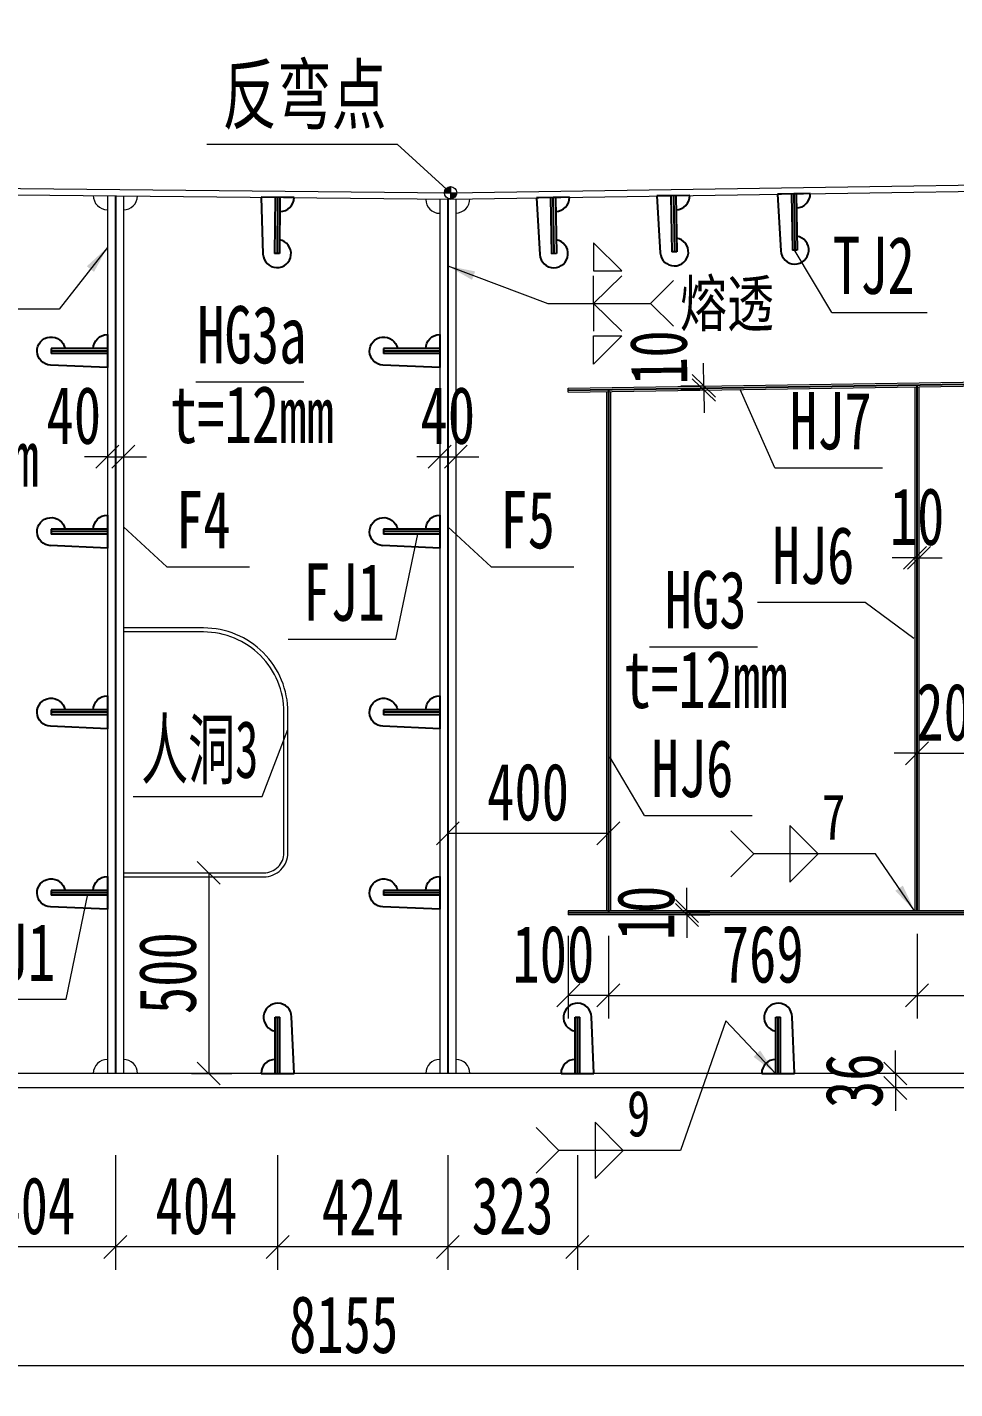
# Model space of a CAD drawing. Header units: millimetres. Extents: x -89049 to 410567, y -307459 to -100425.
# Drawn here: x 158782 to 161093, y -119235 to -115842 of the extents above; entities that cross this region are included whole.
import ezdxf
from ezdxf.enums import TextEntityAlignment as Align

# ---------------------------------------------------------------- set-up
doc = ezdxf.new("R2010")
doc.units = ezdxf.units.MM
doc.layers.get('Defpoints').update_dxf_attribs({"color": 8})
for name, color, linetype, lineweight in [('Dim', 4, 'Continuous', 15), ('文字', 7, 'Continuous', 15), ('细实线', 4, 'Continuous', 15), ('钢板粗线', 1, 'Continuous', 25), ('钢板细线', 6, 'Continuous', 15)]:
    doc.layers.add(name, color=color, linetype=linetype, lineweight=lineweight)
doc.layers.add('Text', color=4, linetype='Continuous')
doc.styles.add('111', font='', dxfattribs={"width": 0.7})
doc.styles.add('BM_Dim', font='', dxfattribs={"width": 0.85})
doc.styles.add('SMEDI', font='', dxfattribs={"width": 0.75})
doc.styles.get("Standard").update_dxf_attribs({"font": ''})
doc.styles.get('111').set_extended_font_data('仿宋_GB2312')
doc.styles.get('BM_Dim').set_extended_font_data('仿宋_GB2312')
doc.styles.get('SMEDI').set_extended_font_data('仿宋_GB2312')
doc.styles.get('Standard').set_extended_font_data('仿宋_GB2312')
doc.dimstyles.new('200', dxfattribs={"dimscale": 0, "dimtxt": 2.5, "dimasz": 1, "dimexe": 1, "dimexo": 1, "dimgap": 0.6, "dimtad": 1, "dimdec": 0, "dimdsep": 46, "dimtxsty": '111', "dimblk": 'OBLIQUE', "dimcen": 0, "dimclrd": 4, "dimclre": 4, "dimclrt": 4, "dimadec": 1, "dimazin": 2, "dimtfac": 1, "dimtdec": 0, "dimtix": 1, "dimtmove": 2, "dimatfit": 3, "dimfxl": 4, "dimfxlon": 1, "dimtolj": 1, "dimlwd": -1, "dimlwe": -1, "dimarcsym": 0})
doc.dimstyles.new('MSteel_1.0_1.0', dxfattribs={"dimtxt": 3, "dimasz": 1.2, "dimexe": 1, "dimexo": 1, "dimgap": 1, "dimtad": 3, "dimtoh": 1, "dimdec": 0, "dimzin": 0, "dimdsep": 46, "dimtxsty": 'Standard', "dimblk": 'ARCHTICK', "dimcen": 0.09, "dimclrd": 3, "dimclre": 3, "dimadec": 0, "dimazin": 0, "dimtfac": 1, "dimtdec": 4, "dimtofl": 0, "dimtmove": 0, "dimatfit": 3, "dimfxl": 1, "dimtolj": 1, "dimtzin": 0, "dimarcsym": 0})

# ---------------------------------------------------------------- blocks, each defined once
blk = doc.blocks.new('_Oblique')
at = {"color": 0, "linetype": 'ByBlock', "lineweight": -2}
blk.add_line((-0.5, -0.5), (0.5, 0.5), dxfattribs=at)
blk = doc.blocks.new('*D245')
at = {"layer": 'Defpoints', "color": 0, "transparency": 16777216}
for p in [(164036.3, -115190.8), (153462.6, -116190.7), (164036.3, -116191.6)]:
    blk.add_point(p, dxfattribs=at)
at = {"layer": '细实线', "color": 4, "transparency": 16777216}
for p, q in [((153462.6, -115419.4), (153462.6, -115133.7)), ((164036.3, -115419.4), (164036.3, -115133.7)), ((153462.6, -115190.8), (164036.3, -115190.8))]:
    blk.add_line(p, q, dxfattribs=at)
at = {"layer": '细实线', "color": 4, "transparency": 16777216, "xscale": 57.14285714285715, "yscale": 57.14285714285715, "zscale": 57.14285714285715, "rotation": 180}
blk.add_blockref('_Oblique', (153462.6, -115190.8), dxfattribs=at)
at = {"layer": '细实线', "color": 4, "transparency": 16777216, "xscale": 57.14285714285715, "yscale": 57.14285714285715, "zscale": 57.14285714285715}
blk.add_blockref('_Oblique', (164036.3, -115190.8), dxfattribs=at)
at = {"layer": '细实线', "color": 4, "transparency": 16777216, "insert": (158749.5, -115088.6), "char_height": 142.86, "attachment_point": 5, "style": '111'}
blk.add_mtext('\\A1;10574', dxfattribs=at)
blk = doc.blocks.new('*D248')
at = {"layer": 'Defpoints', "color": 0, "transparency": 16777216}
for p in [(155492.9, -118444.7), (163647.5, -118485.1), (155492.9, -119177.5)]:
    blk.add_point(p, dxfattribs=at)
at = {"layer": '细实线', "color": 4, "transparency": 16777216}
for p, q in [((155492.9, -118948.9), (155492.9, -119234.7)), ((163647.5, -118948.9), (163647.5, -119234.7)), ((163647.5, -119177.5), (155492.9, -119177.5))]:
    blk.add_line(p, q, dxfattribs=at)
at = {"layer": '细实线', "color": 4, "transparency": 16777216, "xscale": 57.14285714285715, "yscale": 57.14285714285715, "zscale": 57.14285714285715, "rotation": 180}
blk.add_blockref('_Oblique', (155492.9, -119177.5), dxfattribs=at)
at = {"layer": '细实线', "color": 4, "transparency": 16777216, "xscale": 57.14285714285715, "yscale": 57.14285714285715, "zscale": 57.14285714285715}
blk.add_blockref('_Oblique', (163647.5, -119177.5), dxfattribs=at)
at = {"layer": '细实线', "color": 4, "transparency": 16777216, "insert": (159570.2, -119075.3), "char_height": 142.86, "attachment_point": 5, "style": '111'}
blk.add_mtext('\\A1;8155', dxfattribs=at)
blk = doc.blocks.new('*D262')
at = {"layer": 'Defpoints', "color": 0, "transparency": 16777216}
for p in [(164036.3, -114877.5), (151102.2, -116178.1), (164036.3, -116191.6)]:
    blk.add_point(p, dxfattribs=at)
at = {"layer": '细实线', "color": 4, "transparency": 16777216}
for p, q in [((151102.2, -115106.1), (151102.2, -114820.4)), ((164036.3, -115106.1), (164036.3, -114820.4)), ((151102.2, -114877.5), (164036.3, -114877.5))]:
    blk.add_line(p, q, dxfattribs=at)
at = {"layer": '细实线', "color": 4, "transparency": 16777216, "xscale": 57.14285714285715, "yscale": 57.14285714285715, "zscale": 57.14285714285715, "rotation": 180}
blk.add_blockref('_Oblique', (151102.2, -114877.5), dxfattribs=at)
at = {"layer": '细实线', "color": 4, "transparency": 16777216, "xscale": 57.14285714285715, "yscale": 57.14285714285715, "zscale": 57.14285714285715}
blk.add_blockref('_Oblique', (164036.3, -114877.5), dxfattribs=at)
at = {"layer": '细实线', "color": 4, "transparency": 16777216, "insert": (157569.3, -114775.3), "char_height": 142.86, "attachment_point": 5, "style": '111'}
blk.add_mtext('\\A1;12934', dxfattribs=at)
blk = doc.blocks.new('12-140加劲 有过焊孔')
at = {"layer": 'Defpoints'}
blk.add_line((0, 0), (0, 140), dxfattribs=at)
at = {"layer": '钢板粗线', "color": 7}
for p, q in [((-6, 0), (-6, 140)), ((-6, 140), (6, 140)), ((6, 0), (6, 140)), ((41, 0), (35, 141.5)), ((-41, 0), (41, 0))]:
    blk.add_line(p, q, dxfattribs=at)
for centre, start, end in [((0, 140), 2.441, 260.1291), ((-6, 0), 90, 180)]:
    blk.add_arc(centre, 35, start, end, dxfattribs=at)
blk = doc.blocks.new('*D4660')
at = {"layer": 'Defpoints', "color": 0, "transparency": 16777216}
for p in [(-3589.7, -2372.1), (-3729.8, -2408.1), (-3589.7, -2408.1)]:
    blk.add_point(p, dxfattribs=at)
at = {"layer": '细实线', "color": 4, "transparency": 16777216}
for p, q in [((-3729.8, -2372.1), (-3729.8, -2314.9)), ((-3646.9, -2372.1), (-3786.9, -2372.1)), ((-3729.8, -2372.1), (-3729.8, -2408.1)), ((-3646.9, -2408.1), (-3786.9, -2408.1)), ((-3729.8, -2408.1), (-3729.8, -2465.2))]:
    blk.add_line(p, q, dxfattribs=at)
at = {"layer": '细实线', "color": 4, "transparency": 16777216, "xscale": 57.14285714285715, "yscale": 57.14285714285715, "zscale": 57.14285714285715}
for p, rotation in [((-3729.8, -2372.1), 270), ((-3729.8, -2408.1), 90)]:
    blk.add_blockref('_Oblique', p, dxfattribs=dict(at, rotation=rotation))
at = {"layer": '细实线', "color": 4, "transparency": 16777216, "insert": (-3832, -2390.1), "char_height": 142.86, "attachment_point": 5, "rotation": 90, "style": '111'}
blk.add_mtext('\\A1;36', dxfattribs=at)
blk = doc.blocks.new('*D4661')
at = {"layer": 'Defpoints', "color": 0, "transparency": 16777216}
for p in [(-4249.6, -1967.1), (-4249.6, -1977.1), (-4249, -1977.1)]:
    blk.add_point(p, dxfattribs=at)
at = {"layer": '细实线', "color": 4, "transparency": 16777216}
for p, q in [((-4249, -1967.1), (-4249, -1909.9)), ((-4249, -1967.1), (-4191.8, -1967.1)), ((-4249, -1967.1), (-4249, -1977.1)), ((-4249, -1977.1), (-4191.8, -1977.1)), ((-4249, -1977.1), (-4249, -2034.2))]:
    blk.add_line(p, q, dxfattribs=at)
at = {"layer": '细实线', "color": 4, "transparency": 16777216, "xscale": 57.14285714285715, "yscale": 57.14285714285715, "zscale": 57.14285714285715}
for p, rotation in [((-4249, -1967.1), 270), ((-4249, -1977.1), 90)]:
    blk.add_blockref('_Oblique', p, dxfattribs=dict(at, rotation=rotation))
at = {"layer": '细实线', "color": 4, "transparency": 16777216, "insert": (-4351.2, -1972.1), "char_height": 142.86, "attachment_point": 5, "rotation": 90, "style": '111'}
blk.add_mtext('\\A1;10', dxfattribs=at)
blk = doc.blocks.new('*D4662')
at = {"layer": 'Defpoints', "color": 0, "transparency": 16777216}
for p in [(-3670.8, -1087.3), (-3680.8, -1142.1), (-3670.8, -1142.1)]:
    blk.add_point(p, dxfattribs=at)
at = {"layer": '细实线', "color": 4, "transparency": 16777216}
for p, q in [((-3680.8, -1087.3), (-3680.8, -1030.2)), ((-3670.8, -1087.3), (-3670.8, -1030.2)), ((-3680.8, -1087.3), (-3737.9, -1087.3)), ((-3680.8, -1087.3), (-3670.8, -1087.3)), ((-3670.8, -1087.3), (-3613.6, -1087.3))]:
    blk.add_line(p, q, dxfattribs=at)
at = {"layer": '细实线', "color": 4, "transparency": 16777216, "xscale": 57.14285714285715, "yscale": 57.14285714285715, "zscale": 57.14285714285715}
blk.add_blockref('_Oblique', (-3680.8, -1087.3), dxfattribs=at)
at = {"layer": '细实线', "color": 4, "transparency": 16777216, "xscale": 57.14285714285715, "yscale": 57.14285714285715, "zscale": 57.14285714285715, "rotation": 180}
blk.add_blockref('_Oblique', (-3670.8, -1087.3), dxfattribs=at)
at = {"layer": '细实线', "color": 4, "transparency": 16777216, "insert": (-3675.8, -985.1), "char_height": 142.86, "attachment_point": 5, "style": '111'}
blk.add_mtext('\\A1;10', dxfattribs=at)
blk = doc.blocks.new('*D4663')
at = {"layer": 'Defpoints', "color": 0, "transparency": 16777216}
for p in [(-3675.8, -1972.1), (-2175.8, -1969.1), (-2175.8, -2177.5)]:
    blk.add_point(p, dxfattribs=at)
at = {"layer": '细实线', "color": 4, "transparency": 16777216}
for p, q in [((-3675.8, -2029.2), (-3675.8, -2234.7)), ((-2175.8, -2026.2), (-2175.8, -2234.7)), ((-3675.8, -2177.5), (-2175.8, -2177.5))]:
    blk.add_line(p, q, dxfattribs=at)
at = {"layer": '细实线', "color": 4, "transparency": 16777216, "xscale": 57.14285714285715, "yscale": 57.14285714285715, "zscale": 57.14285714285715, "rotation": 180}
blk.add_blockref('_Oblique', (-3675.8, -2177.5), dxfattribs=at)
at = {"layer": '细实线', "color": 4, "transparency": 16777216, "xscale": 57.14285714285715, "yscale": 57.14285714285715, "zscale": 57.14285714285715}
blk.add_blockref('_Oblique', (-2175.8, -2177.5), dxfattribs=at)
at = {"layer": '细实线', "color": 4, "transparency": 16777216, "insert": (-2925.8, -2075.3), "char_height": 142.86, "attachment_point": 5, "style": '111'}
blk.add_mtext('\\A1;1500', dxfattribs=at)
blk = doc.blocks.new('*D4666')
at = {"layer": 'Defpoints', "color": 0, "transparency": 16777216}
for p in [(-3475.8, -1398.5), (-3675.8, -1456.9), (-3475.8, -1574.4)]:
    blk.add_point(p, dxfattribs=at)
at = {"layer": '细实线', "color": 4, "transparency": 16777216}
for p, q in [((-3475.8, -1455.7), (-3475.8, -1631.5)), ((-3675.8, -1514.1), (-3675.8, -1631.5)), ((-3675.8, -1574.4), (-3732.9, -1574.4)), ((-3675.8, -1574.4), (-3475.8, -1574.4)), ((-3475.8, -1574.4), (-3418.6, -1574.4))]:
    blk.add_line(p, q, dxfattribs=at)
at = {"layer": '细实线', "color": 4, "transparency": 16777216, "xscale": 57.14285714285715, "yscale": 57.14285714285715, "zscale": 57.14285714285715}
blk.add_blockref('_Oblique', (-3675.8, -1574.4), dxfattribs=at)
at = {"layer": '细实线', "color": 4, "transparency": 16777216, "xscale": 57.14285714285715, "yscale": 57.14285714285715, "zscale": 57.14285714285715, "rotation": 180}
blk.add_blockref('_Oblique', (-3475.8, -1574.4), dxfattribs=at)
at = {"layer": '细实线', "color": 4, "transparency": 16777216, "insert": (-3575.8, -1472.2), "char_height": 142.86, "attachment_point": 5, "style": '111'}
blk.add_mtext('\\A1;200', dxfattribs=at)
blk = doc.blocks.new('角焊缝1')
at = {"layer": 'Dim'}
blk.add_line((-3101.175, 370.223), (-3106.48, 370.223), dxfattribs=at)
blk.add_lwpolyline([(-3107.48, 369.223), (-3106.48, 370.223), (-3107.48, 371.223)], dxfattribs=at)
blk.add_lwpolyline([(-3104.907, 371.455), (-3104.907, 368.992), (-3103.675, 370.223)], close=True, dxfattribs=at)
blk = doc.blocks.new('_ArchTick')
at = {"color": 0, "linetype": 'ByBlock', "const_width": 0.15}
blk.add_lwpolyline([(-0.5, -0.5), (0.5, 0.5)], dxfattribs=at)
blk = doc.blocks.new('*D4673')
at = {"layer": 'Defpoints', "color": 0, "transparency": 16777216}
for p in [(-4206.9, -669.1), (-4171.7, -658.6), (-4171.6, -668.6)]:
    blk.add_point(p, dxfattribs=at)
at = {"layer": '细实线', "color": 4, "transparency": 16777216}
for p, q in [((-4207, -659.1), (-4207.9, -602)), ((-4207, -659.1), (-4264.2, -660)), ((-4206.9, -669.1), (-4264, -670)), ((-4207, -659.1), (-4206.9, -669.1)), ((-4206.9, -669.1), (-4206, -726.3))]:
    blk.add_line(p, q, dxfattribs=at)
at = {"layer": '细实线', "color": 4, "transparency": 16777216, "xscale": 57.14285714285715, "yscale": 57.14285714285715, "zscale": 57.14285714285715}
for p, rotation in [((-4207, -659.1), 270.8593722435713), ((-4206.9, -669.1), 90.85937224357133)]:
    blk.add_blockref('_Oblique', p, dxfattribs=dict(at, rotation=rotation))
at = {"layer": '细实线', "color": 4, "transparency": 16777216, "insert": (-4319.2, -588.4), "char_height": 142.86, "attachment_point": 5, "rotation": 90.8594, "style": '111'}
blk.add_mtext('\\A1;10', dxfattribs=at)
blk = doc.blocks.new('*D4678')
at = {"layer": 'Defpoints', "color": 0, "transparency": 16777216}
for p in [(-4521.9, -2372.1), (-1521.9, -2372.1), (-4521.9, -2804.4)]:
    blk.add_point(p, dxfattribs=at)
at = {"layer": '细实线', "color": 4, "transparency": 16777216}
for p, q in [((-4521.9, -2575.8), (-4521.9, -2861.5)), ((-1521.9, -2575.8), (-1521.9, -2861.5)), ((-1521.9, -2804.4), (-4521.9, -2804.4))]:
    blk.add_line(p, q, dxfattribs=at)
at = {"layer": '细实线', "color": 4, "transparency": 16777216, "xscale": 57.14285714285715, "yscale": 57.14285714285715, "zscale": 57.14285714285715, "rotation": 180}
blk.add_blockref('_Oblique', (-4521.9, -2804.4), dxfattribs=at)
at = {"layer": '细实线', "color": 4, "transparency": 16777216, "xscale": 57.14285714285715, "yscale": 57.14285714285715, "zscale": 57.14285714285715}
blk.add_blockref('_Oblique', (-1521.9, -2804.4), dxfattribs=at)
at = {"layer": '细实线', "color": 4, "transparency": 16777216, "insert": (-3021.9, -2702.2), "char_height": 142.86, "attachment_point": 5, "style": '111'}
blk.add_mtext('\\A1;6×500', dxfattribs=at)
blk = doc.blocks.new('*D4680')
at = {"layer": 'Defpoints', "color": 0, "transparency": 16777216}
for p in [(-3982.9, 542.1), (-3532.4, -166.6), (-3982.9, -180.6)]:
    blk.add_point(p, dxfattribs=at)
at = {"layer": '细实线', "color": 4, "transparency": 16777216}
for p, q in [((-3982.9, 313.5), (-3982.9, 599.3)), ((-3532.4, 313.5), (-3532.4, 599.3)), ((-3532.4, 542.1), (-3982.9, 542.1))]:
    blk.add_line(p, q, dxfattribs=at)
at = {"layer": '细实线', "color": 4, "transparency": 16777216, "xscale": 57.14285714285715, "yscale": 57.14285714285715, "zscale": 57.14285714285715, "rotation": 180}
blk.add_blockref('_Oblique', (-3982.9, 542.1), dxfattribs=at)
at = {"layer": '细实线', "color": 4, "transparency": 16777216, "xscale": 57.14285714285715, "yscale": 57.14285714285715, "zscale": 57.14285714285715}
blk.add_blockref('_Oblique', (-3532.4, 542.1), dxfattribs=at)
at = {"layer": '细实线', "color": 4, "transparency": 16777216, "insert": (-3757.7, 644.4), "char_height": 142.86, "attachment_point": 5, "style": '111'}
blk.add_mtext('\\A1;450', dxfattribs=at)
blk = doc.blocks.new('*D4681')
at = {"layer": 'Defpoints', "color": 0, "transparency": 16777216}
for p in [(-4582.9, 542.1), (-4582.9, -189.6), (-3982.9, -180.6)]:
    blk.add_point(p, dxfattribs=at)
at = {"layer": '细实线', "color": 4, "transparency": 16777216}
for p, q in [((-4582.9, 313.5), (-4582.9, 599.3)), ((-3982.9, 313.5), (-3982.9, 599.3)), ((-3982.9, 542.1), (-4582.9, 542.1))]:
    blk.add_line(p, q, dxfattribs=at)
at = {"layer": '细实线', "color": 4, "transparency": 16777216, "xscale": 57.14285714285715, "yscale": 57.14285714285715, "zscale": 57.14285714285715, "rotation": 180}
blk.add_blockref('_Oblique', (-4582.9, 542.1), dxfattribs=at)
at = {"layer": '细实线', "color": 4, "transparency": 16777216, "xscale": 57.14285714285715, "yscale": 57.14285714285715, "zscale": 57.14285714285715}
blk.add_blockref('_Oblique', (-3982.9, 542.1), dxfattribs=at)
at = {"layer": '细实线', "color": 4, "transparency": 16777216, "insert": (-4282.4, 646), "char_height": 142.86, "attachment_point": 5, "style": '111'}
blk.add_mtext('\\A1;2×300', dxfattribs=at)
blk = doc.blocks.new('...')
at = {"layer": '细实线'}
h = blk.add_hatch(color=256, dxfattribs=at)
h.dxf.hatch_style = 1
h.paths.add_polyline_path([(-15.3, 0, -0.414214), (0, 15.3), (0, 0)])
h.paths.add_polyline_path([(0, -15.3), (0, 0), (15.3, 0, -0.414214)])
for p, q in [((0, 15.3), (0, -15.3)), ((-15.3, 0), (15.3, 0))]:
    blk.add_line(p, q, dxfattribs=at)
blk.add_circle((0, 0), 15.3, dxfattribs=at)
blk = doc.blocks.new('*D4683')
at = {"layer": 'Defpoints', "color": 0, "transparency": 16777216}
for p in [(-4582.9, 542.1), (-4844.9, -197.4), (-4582.9, -189.7)]:
    blk.add_point(p, dxfattribs=at)
at = {"layer": '细实线', "color": 4, "transparency": 16777216}
for p, q in [((-4844.9, 313.5), (-4844.9, 599.3)), ((-4582.9, 313.5), (-4582.9, 599.3)), ((-4844.9, 542.1), (-4582.9, 542.1))]:
    blk.add_line(p, q, dxfattribs=at)
at = {"layer": '细实线', "color": 4, "transparency": 16777216, "xscale": 57.14285714285715, "yscale": 57.14285714285715, "zscale": 57.14285714285715, "rotation": 180}
blk.add_blockref('_Oblique', (-4844.9, 542.1), dxfattribs=at)
at = {"layer": '细实线', "color": 4, "transparency": 16777216, "xscale": 57.14285714285715, "yscale": 57.14285714285715, "zscale": 57.14285714285715}
blk.add_blockref('_Oblique', (-4582.9, 542.1), dxfattribs=at)
at = {"layer": '细实线', "color": 4, "transparency": 16777216, "insert": (-4713.9, 644.4), "char_height": 142.86, "attachment_point": 5, "style": '111'}
blk.add_mtext('\\A1;262', dxfattribs=at)
blk = doc.blocks.new('*D4684')
at = {"layer": 'Defpoints', "color": 0, "transparency": 16777216}
for p in [(-3675.8, -1967.1), (-4444.9, -1972.1), (-3675.8, -2177.5)]:
    blk.add_point(p, dxfattribs=at)
at = {"layer": '细实线', "color": 4, "transparency": 16777216}
for p, q in [((-4444.9, -2029.2), (-4444.9, -2234.7)), ((-3675.8, -2024.2), (-3675.8, -2234.7)), ((-4444.9, -2177.5), (-3675.8, -2177.5))]:
    blk.add_line(p, q, dxfattribs=at)
at = {"layer": '细实线', "color": 4, "transparency": 16777216, "xscale": 57.14285714285715, "yscale": 57.14285714285715, "zscale": 57.14285714285715, "rotation": 180}
blk.add_blockref('_Oblique', (-4444.9, -2177.5), dxfattribs=at)
at = {"layer": '细实线', "color": 4, "transparency": 16777216, "xscale": 57.14285714285715, "yscale": 57.14285714285715, "zscale": 57.14285714285715}
blk.add_blockref('_Oblique', (-3675.8, -2177.5), dxfattribs=at)
at = {"layer": '细实线', "color": 4, "transparency": 16777216, "insert": (-4060.4, -2075.3), "char_height": 142.86, "attachment_point": 5, "style": '111'}
blk.add_mtext('\\A1;769', dxfattribs=at)
blk = doc.blocks.new('*D4685')
at = {"layer": 'Defpoints', "color": 0, "transparency": 16777216}
for p in [(-4544.9, -1972.1), (-4444.9, -1972.1), (-4544.9, -2177.5)]:
    blk.add_point(p, dxfattribs=at)
at = {"layer": '细实线', "color": 4, "transparency": 16777216}
for p, q in [((-4544.9, -2029.2), (-4544.9, -2234.7)), ((-4444.9, -2029.2), (-4444.9, -2234.7)), ((-4444.9, -2177.5), (-4544.9, -2177.5))]:
    blk.add_line(p, q, dxfattribs=at)
at = {"layer": '细实线', "color": 4, "transparency": 16777216, "xscale": 57.14285714285715, "yscale": 57.14285714285715, "zscale": 57.14285714285715, "rotation": 180}
blk.add_blockref('_Oblique', (-4544.9, -2177.5), dxfattribs=at)
at = {"layer": '细实线', "color": 4, "transparency": 16777216, "xscale": 57.14285714285715, "yscale": 57.14285714285715, "zscale": 57.14285714285715}
blk.add_blockref('_Oblique', (-4444.9, -2177.5), dxfattribs=at)
at = {"layer": '细实线', "color": 4, "transparency": 16777216, "insert": (-4582, -2075.3), "char_height": 142.86, "attachment_point": 5, "style": '111'}
blk.add_mtext('\\A1;100', dxfattribs=at)
blk = doc.blocks.new('*D4686')
at = {"layer": 'Defpoints', "color": 0, "transparency": 16777216}
for p in [(-4844.9, -1534.4), (-4444.9, -1534.4), (-4444.9, -1773.6)]:
    blk.add_point(p, dxfattribs=at)
at = {"layer": '细实线', "color": 4, "transparency": 16777216}
for p, q in [((-4844.9, -1591.5), (-4844.9, -1830.7)), ((-4444.9, -1591.5), (-4444.9, -1830.7)), ((-4844.9, -1773.6), (-4444.9, -1773.6))]:
    blk.add_line(p, q, dxfattribs=at)
at = {"layer": '细实线', "color": 4, "transparency": 16777216, "xscale": 57.14285714285715, "yscale": 57.14285714285715, "zscale": 57.14285714285715, "rotation": 180}
blk.add_blockref('_Oblique', (-4844.9, -1773.6), dxfattribs=at)
at = {"layer": '细实线', "color": 4, "transparency": 16777216, "xscale": 57.14285714285715, "yscale": 57.14285714285715, "zscale": 57.14285714285715}
blk.add_blockref('_Oblique', (-4444.9, -1773.6), dxfattribs=at)
at = {"layer": '细实线', "color": 4, "transparency": 16777216, "insert": (-4644.9, -1671.3), "char_height": 142.86, "attachment_point": 5, "style": '111'}
blk.add_mtext('\\A1;400', dxfattribs=at)
blk = doc.blocks.new('*D4687')
at = {"layer": 'Defpoints', "color": 0, "transparency": 16777216}
for p in [(-4864.9, -780.9), (-4824.9, -787.8), (-4824.9, -835.4)]:
    blk.add_point(p, dxfattribs=at)
at = {"layer": '细实线', "color": 4, "transparency": 16777216}
for p, q in [((-4864.9, -835.4), (-4922.1, -835.4)), ((-4864.9, -835.4), (-4864.9, -892.5)), ((-4864.9, -835.4), (-4824.9, -835.4)), ((-4824.9, -835.4), (-4824.9, -892.5)), ((-4824.9, -835.4), (-4767.8, -835.4))]:
    blk.add_line(p, q, dxfattribs=at)
at = {"layer": '细实线', "color": 4, "transparency": 16777216, "xscale": 57.14285714285715, "yscale": 57.14285714285715, "zscale": 57.14285714285715}
blk.add_blockref('_Oblique', (-4864.9, -835.4), dxfattribs=at)
at = {"layer": '细实线', "color": 4, "transparency": 16777216, "xscale": 57.14285714285715, "yscale": 57.14285714285715, "zscale": 57.14285714285715, "rotation": 180}
blk.add_blockref('_Oblique', (-4824.9, -835.4), dxfattribs=at)
at = {"layer": '细实线', "color": 4, "transparency": 16777216, "insert": (-4844.9, -733.1), "char_height": 142.86, "attachment_point": 5, "style": '111'}
blk.add_mtext('\\A1;40', dxfattribs=at)
blk = doc.blocks.new('*D4688')
at = {"layer": 'Defpoints', "color": 0, "transparency": 16777216}
for p in [(-4844.9, -2372.1), (-4521.9, -2372.1), (-4844.9, -2804.4)]:
    blk.add_point(p, dxfattribs=at)
at = {"layer": '细实线', "color": 4, "transparency": 16777216}
for p, q in [((-4844.9, -2575.8), (-4844.9, -2861.5)), ((-4521.9, -2575.8), (-4521.9, -2861.5)), ((-4521.9, -2804.4), (-4844.9, -2804.4))]:
    blk.add_line(p, q, dxfattribs=at)
at = {"layer": '细实线', "color": 4, "transparency": 16777216, "xscale": 57.14285714285715, "yscale": 57.14285714285715, "zscale": 57.14285714285715, "rotation": 180}
blk.add_blockref('_Oblique', (-4844.9, -2804.4), dxfattribs=at)
at = {"layer": '细实线', "color": 4, "transparency": 16777216, "xscale": 57.14285714285715, "yscale": 57.14285714285715, "zscale": 57.14285714285715}
blk.add_blockref('_Oblique', (-4521.9, -2804.4), dxfattribs=at)
at = {"layer": '细实线', "color": 4, "transparency": 16777216, "insert": (-4683.4, -2702.2), "char_height": 142.86, "attachment_point": 5, "style": '111'}
blk.add_mtext('\\A1;323', dxfattribs=at)
blk = doc.blocks.new('14-160加劲 有过焊孔')
at = {"layer": 'Defpoints'}
blk.add_line((38609.4, 31489.3), (38609.4, 31629.3), dxfattribs=at)
at = {"layer": '钢板粗线', "color": 7}
for p, q in [((38603.4, 31489.3), (38603.4, 31629.3)), ((38603.4, 31629.3), (38615.4, 31629.3)), ((38615.4, 31489.3), (38615.4, 31629.3)), ((38650.4, 31489.3), (38644.3, 31630.8)), ((38568.4, 31489.3), (38650.4, 31489.3))]:
    blk.add_line(p, q, dxfattribs=at)
for centre, start, end in [((38609.4, 31629.3), 2.441, 260.1291), ((38603.4, 31489.3), 90, 180)]:
    blk.add_arc(centre, 35, start, end, dxfattribs=at)
blk = doc.blocks.new('*D4689')
at = {"layer": 'Defpoints', "color": 0, "transparency": 16777216}
for p in [(-5693.1, -780.5), (-5653.1, -787.8), (-5653.1, -835.4)]:
    blk.add_point(p, dxfattribs=at)
at = {"layer": '细实线', "color": 4, "transparency": 16777216}
for p, q in [((-5693.1, -835.4), (-5750.3, -835.4)), ((-5693.1, -835.4), (-5693.1, -892.5)), ((-5693.1, -835.4), (-5653.1, -835.4)), ((-5653.1, -835.4), (-5653.1, -892.5)), ((-5653.1, -835.4), (-5596, -835.4))]:
    blk.add_line(p, q, dxfattribs=at)
at = {"layer": '细实线', "color": 4, "transparency": 16777216, "xscale": 57.14285714285715, "yscale": 57.14285714285715, "zscale": 57.14285714285715}
blk.add_blockref('_Oblique', (-5693.1, -835.4), dxfattribs=at)
at = {"layer": '细实线', "color": 4, "transparency": 16777216, "xscale": 57.14285714285715, "yscale": 57.14285714285715, "zscale": 57.14285714285715, "rotation": 180}
blk.add_blockref('_Oblique', (-5653.1, -835.4), dxfattribs=at)
at = {"layer": '细实线', "color": 4, "transparency": 16777216, "insert": (-5776.7, -733.1), "char_height": 142.86, "attachment_point": 5, "style": '111'}
blk.add_mtext('\\A1;40', dxfattribs=at)
blk = doc.blocks.new('*D4690')
at = {"layer": 'Defpoints', "color": 0, "transparency": 16777216}
for p in [(-5269, 542.1), (-5269, -189.3), (-4844.9, -197.4)]:
    blk.add_point(p, dxfattribs=at)
at = {"layer": '细实线', "color": 4, "transparency": 16777216}
for p, q in [((-5269, 313.5), (-5269, 599.3)), ((-4844.9, 313.5), (-4844.9, 599.3)), ((-4844.9, 542.1), (-5269, 542.1))]:
    blk.add_line(p, q, dxfattribs=at)
at = {"layer": '细实线', "color": 4, "transparency": 16777216, "xscale": 57.14285714285715, "yscale": 57.14285714285715, "zscale": 57.14285714285715, "rotation": 180}
blk.add_blockref('_Oblique', (-5269, 542.1), dxfattribs=at)
at = {"layer": '细实线', "color": 4, "transparency": 16777216, "xscale": 57.14285714285715, "yscale": 57.14285714285715, "zscale": 57.14285714285715}
blk.add_blockref('_Oblique', (-4844.9, 542.1), dxfattribs=at)
at = {"layer": '细实线', "color": 4, "transparency": 16777216, "insert": (-5057, 642.8), "char_height": 142.86, "attachment_point": 5, "style": '111'}
blk.add_mtext('\\A1;424', dxfattribs=at)
blk = doc.blocks.new('*D4691')
at = {"layer": 'Defpoints', "color": 0, "transparency": 16777216}
for p in [(-5673.1, 542.1), (-5673.1, -185.2), (-5269, -189.3)]:
    blk.add_point(p, dxfattribs=at)
at = {"layer": '细实线', "color": 4, "transparency": 16777216}
for p, q in [((-5673.1, 313.5), (-5673.1, 599.3)), ((-5269, 313.5), (-5269, 599.3)), ((-5269, 542.1), (-5673.1, 542.1))]:
    blk.add_line(p, q, dxfattribs=at)
at = {"layer": '细实线', "color": 4, "transparency": 16777216, "xscale": 57.14285714285715, "yscale": 57.14285714285715, "zscale": 57.14285714285715, "rotation": 180}
blk.add_blockref('_Oblique', (-5673.1, 542.1), dxfattribs=at)
at = {"layer": '细实线', "color": 4, "transparency": 16777216, "xscale": 57.14285714285715, "yscale": 57.14285714285715, "zscale": 57.14285714285715}
blk.add_blockref('_Oblique', (-5269, 542.1), dxfattribs=at)
at = {"layer": '细实线', "color": 4, "transparency": 16777216, "insert": (-5471.1, 644.4), "char_height": 142.86, "attachment_point": 5, "style": '111'}
blk.add_mtext('\\A1;404', dxfattribs=at)
blk = doc.blocks.new('*D4692')
at = {"layer": 'Defpoints', "color": 0, "transparency": 16777216}
for p in [(-6077.2, 541.5), (-6077.2, -181.2), (-5673.1, -185.2)]:
    blk.add_point(p, dxfattribs=at)
at = {"layer": '细实线', "color": 4, "transparency": 16777216}
for p, q in [((-6077.2, 312.9), (-6077.2, 598.7)), ((-5673.1, 312.9), (-5673.1, 598.7)), ((-5673.1, 541.5), (-6077.2, 541.5))]:
    blk.add_line(p, q, dxfattribs=at)
at = {"layer": '细实线', "color": 4, "transparency": 16777216, "xscale": 57.14285714285715, "yscale": 57.14285714285715, "zscale": 57.14285714285715, "rotation": 180}
blk.add_blockref('_Oblique', (-6077.2, 541.5), dxfattribs=at)
at = {"layer": '细实线', "color": 4, "transparency": 16777216, "xscale": 57.14285714285715, "yscale": 57.14285714285715, "zscale": 57.14285714285715}
blk.add_blockref('_Oblique', (-5673.1, 541.5), dxfattribs=at)
at = {"layer": '细实线', "color": 4, "transparency": 16777216, "insert": (-5875.2, 643.7), "char_height": 142.86, "attachment_point": 5, "style": '111'}
blk.add_mtext('\\A1;404', dxfattribs=at)
blk = doc.blocks.new('*D4693')
at = {"layer": 'Defpoints', "color": 0, "transparency": 16777216}
for p in [(-5269, -2372.1), (-4844.9, -2372.1), (-5269, -2804.4)]:
    blk.add_point(p, dxfattribs=at)
at = {"layer": '细实线', "color": 4, "transparency": 16777216}
for p, q in [((-5269, -2575.8), (-5269, -2861.5)), ((-4844.9, -2575.8), (-4844.9, -2861.5)), ((-4844.9, -2804.4), (-5269, -2804.4))]:
    blk.add_line(p, q, dxfattribs=at)
at = {"layer": '细实线', "color": 4, "transparency": 16777216, "xscale": 57.14285714285715, "yscale": 57.14285714285715, "zscale": 57.14285714285715, "rotation": 180}
blk.add_blockref('_Oblique', (-5269, -2804.4), dxfattribs=at)
at = {"layer": '细实线', "color": 4, "transparency": 16777216, "xscale": 57.14285714285715, "yscale": 57.14285714285715, "zscale": 57.14285714285715}
blk.add_blockref('_Oblique', (-4844.9, -2804.4), dxfattribs=at)
at = {"layer": '细实线', "color": 4, "transparency": 16777216, "insert": (-5057, -2703.7), "char_height": 142.86, "attachment_point": 5, "style": '111'}
blk.add_mtext('\\A1;424', dxfattribs=at)
blk = doc.blocks.new('*D4694')
at = {"layer": 'Defpoints', "color": 0, "transparency": 16777216}
for p in [(-5673.1, -2372.1), (-5269, -2372.1), (-5673.1, -2804.4)]:
    blk.add_point(p, dxfattribs=at)
at = {"layer": '细实线', "color": 4, "transparency": 16777216}
for p, q in [((-5673.1, -2575.8), (-5673.1, -2861.5)), ((-5269, -2575.8), (-5269, -2861.5)), ((-5269, -2804.4), (-5673.1, -2804.4))]:
    blk.add_line(p, q, dxfattribs=at)
at = {"layer": '细实线', "color": 4, "transparency": 16777216, "xscale": 57.14285714285715, "yscale": 57.14285714285715, "zscale": 57.14285714285715, "rotation": 180}
blk.add_blockref('_Oblique', (-5673.1, -2804.4), dxfattribs=at)
at = {"layer": '细实线', "color": 4, "transparency": 16777216, "xscale": 57.14285714285715, "yscale": 57.14285714285715, "zscale": 57.14285714285715}
blk.add_blockref('_Oblique', (-5269, -2804.4), dxfattribs=at)
at = {"layer": '细实线', "color": 4, "transparency": 16777216, "insert": (-5471.1, -2702.2), "char_height": 142.86, "attachment_point": 5, "style": '111'}
blk.add_mtext('\\A1;404', dxfattribs=at)
blk = doc.blocks.new('*D4695')
at = {"layer": 'Defpoints', "color": 0, "transparency": 16777216}
for p in [(-6077.2, -2372.1), (-5673.1, -2372.1), (-6077.2, -2804.4)]:
    blk.add_point(p, dxfattribs=at)
at = {"layer": '细实线', "color": 4, "transparency": 16777216}
for p, q in [((-6077.2, -2575.8), (-6077.2, -2861.5)), ((-5673.1, -2575.8), (-5673.1, -2861.5)), ((-5673.1, -2804.4), (-6077.2, -2804.4))]:
    blk.add_line(p, q, dxfattribs=at)
at = {"layer": '细实线', "color": 4, "transparency": 16777216, "xscale": 57.14285714285715, "yscale": 57.14285714285715, "zscale": 57.14285714285715, "rotation": 180}
blk.add_blockref('_Oblique', (-6077.2, -2804.4), dxfattribs=at)
at = {"layer": '细实线', "color": 4, "transparency": 16777216, "xscale": 57.14285714285715, "yscale": 57.14285714285715, "zscale": 57.14285714285715}
blk.add_blockref('_Oblique', (-5673.1, -2804.4), dxfattribs=at)
at = {"layer": '细实线', "color": 4, "transparency": 16777216, "insert": (-5875.2, -2702.2), "char_height": 142.86, "attachment_point": 5, "style": '111'}
blk.add_mtext('\\A1;404', dxfattribs=at)
blk = doc.blocks.new('全融透1')
at = {"layer": 'Dim'}
blk.add_line((0, 0), (4.479, 0), dxfattribs=at)
for points in [[(1.995, 2.645), (1.995, 1.414), (3.227, 1.414)], [(1.995, -2.645), (1.995, -1.414), (3.227, -1.414)]]:
    blk.add_lwpolyline(points, close=True, dxfattribs=at)
for points in [[(3.227, 1.206), (1.995, 0), (1.995, 1.206)], [(5.479, 1), (4.479, 0), (5.479, -1)], [(3.227, -1.206), (1.995, 0), (1.995, -1.206)]]:
    blk.add_lwpolyline(points, dxfattribs=at)
at = {"layer": 'Text', "style": 'SMEDI', "width": 0.75}
blk.add_text('熔透', height=2, dxfattribs=at).set_placement((5.77, 0), align=Align.MIDDLE_LEFT)
blk = doc.blocks.new('全融透2')
at = {"layer": 'Dim'}
blk.add_line((0, 0), (-4.479, 0), dxfattribs=at)
for points in [[(-3.227, 2.645), (-3.227, 1.414), (-1.995, 1.414)], [(-3.227, -2.645), (-3.227, -1.414), (-1.995, -1.414)]]:
    blk.add_lwpolyline(points, close=True, dxfattribs=at)
for points in [[(-1.995, 1.206), (-3.227, 0), (-3.227, 1.206)], [(-5.479, 1), (-4.479, 0), (-5.479, -1)], [(-1.995, -1.206), (-3.227, 0), (-3.227, -1.206)]]:
    blk.add_lwpolyline(points, dxfattribs=at)
at = {"layer": 'Text', "style": 'SMEDI', "width": 0.75}
blk.add_text('熔透', height=2, dxfattribs=at).set_placement((-9.923, 0), align=Align.MIDDLE_LEFT)
blk = doc.blocks.new('*D547')
at = {"layer": 'Defpoints', "color": 0, "transparency": 16777216}
for p in [(159133.5, -117949.1), (159133.5, -118449.1), (159233.8, -118449.1)]:
    blk.add_point(p, dxfattribs=at)
at = {"layer": '细实线', "color": 4, "transparency": 16777216}
for p, q in [((159190.7, -117949.1), (159291, -117949.1)), ((159233.8, -117949.1), (159233.8, -118449.1)), ((159190.7, -118449.1), (159291, -118449.1))]:
    blk.add_line(p, q, dxfattribs=at)
at = {"layer": '细实线', "color": 4, "transparency": 16777216, "xscale": 57.14285714285715, "yscale": 57.14285714285715, "zscale": 57.14285714285715}
for p, rotation in [((159233.8, -117949.1), 90), ((159233.8, -118449.1), 270)]:
    blk.add_blockref('_Oblique', p, dxfattribs=dict(at, rotation=rotation))
at = {"layer": '细实线', "color": 4, "transparency": 16777216, "insert": (159131.6, -118199.1), "char_height": 142.86, "attachment_point": 5, "rotation": 90, "style": '111'}
blk.add_mtext('\\A1;500', dxfattribs=at)
blk = doc.blocks.new('*D561')
at = {"layer": 'Defpoints', "color": 0, "transparency": 16777216}
for p in [(153477.7, -116217.3), (155374.6, -118421.2), (155492.9, -118449.1), (155533.4, -118449.1), (162606.3, -118449.1)]:
    blk.add_point(p, dxfattribs=at)
at = {"layer": '细实线', "color": 4, "transparency": 16777216}
blk.add_line((155435.8, -118449.1), (155315.1, -118449.1), dxfattribs=at)
blk.add_arc((155533.4, -118449.1), 161.2, 132.6489, 180, dxfattribs=at)
at = {"layer": '细实线', "color": 4, "transparency": 16777216, "xscale": 57.14285714285715, "yscale": 57.14285714285715, "zscale": 57.14285714285715}
for p, rotation in [((155424.2, -118330.5), 42.64891912976118), ((155372.2, -118449.1), 270)]:
    blk.add_blockref('_Oblique', p, dxfattribs=dict(at, rotation=rotation))
at = {"layer": '细实线', "color": 4, "transparency": 16777216, "insert": (155234.7, -118351.2), "char_height": 142.857, "attachment_point": 5, "rotation": 71.8543, "style": '111'}
blk.add_mtext('\\A1;47.4%%d', dxfattribs=at)
blk = doc.blocks.new('fff')
at = {"layer": 'Defpoints', "color": 8}
for p, q in [((-5673.1, -185.2), (-5673.1, -2372.1)), ((-4844.9, -193.6), (-4844.9, -2372.1)), ((-4544.9, -669.2), (-1043.2, -616.7)), ((-4444.9, -667.7), (-4444.9, -1972.1)), ((-3675.8, -1967.1), (-3675.8, -656.2)), ((-1306.6, -1972.1), (-4544.9, -1972.1))]:
    blk.add_line(p, q, dxfattribs=at)
at = {"layer": '细实线'}
for p, q in [((-5445.4, -56.3), (-4970.7, -56.3)), ((-4970.7, -56.3), (-4838.1, -177.6)), ((-4030.3, -862.8), (-4116.3, -667.8)), ((-4030.3, -862.8), (-3761.6, -862.8)), ((-5544.8, -1109.6), (-5653.1, -1009.9)), ((-4736.6, -1109.6), (-4844.9, -1009.9)), ((-4974.2, -1289.9), (-4919.9, -1028.1)), ((-5544.8, -1109.6), (-5338.7, -1109.6)), ((-4736.6, -1109.6), (-4530.6, -1109.6)), ((-4073.5, -1198.2), (-3804.8, -1198.2)), ((-3804.8, -1198.2), (-3683.6, -1287.6)), ((-5242.9, -1289.9), (-4974.2, -1289.9)), ((-4355, -1729.2), (-4441, -1582.8)), ((-4355, -1729.2), (-4086.3, -1729.2)), ((-5796, -2187.3), (-5741.7, -1925.4)), ((-6064.8, -2187.3), (-5796, -2187.3))]:
    blk.add_line(p, q, dxfattribs=at)
at = {"layer": '细实线', "color": 8}
blk.add_line((-4152.5, -2240.9), (-4264.9, -2563.6), dxfattribs=at)
at = {"layer": '钢板细线', "color": 3}
for p, q in [((-5693.1, -185), (-5693.1, -2372.1)), ((-5653.1, -185.4), (-5653.1, -2372.1)), ((-4864.9, -193.9), (-4864.9, -2372.1)), ((-4824.9, -193.3), (-4824.9, -2372.1))]:
    blk.add_line(p, q, dxfattribs=at)
at = {"layer": '钢板细线'}
for p, q in [((-4545, -664.2), (-1043.2, -611.7)), ((-4544.9, -674.2), (-1043.1, -621.7)), ((-4544.9, -674.2), (-4545, -664.2)), ((-4449.9, -672.8), (-4449.9, -1967.1)), ((-4439.9, -672.6), (-4439.9, -1967.1)), ((-3680.8, -1967.1), (-3680.8, -661.3)), ((-3670.8, -1967.1), (-3670.8, -661.1)), ((-1306.6, -1967.1), (-4544.9, -1967.1)), ((-4544.9, -1967.1), (-4544.9, -1977.1)), ((-1306.6, -1977.1), (-4544.9, -1977.1))]:
    blk.add_line(p, q, dxfattribs=at)
for centre, start, end in [((-5693.1, -185), 179.422, 270), ((-5653.1, -185.4), 270, 359.5082), ((-4864.9, -193.9), 180.8594, 270), ((-4824.9, -193.3), 270, 0.8594), ((-5693.1, -2372.1), 90, 180), ((-5653.1, -2372.1), 0, 90), ((-4864.9, -2372.1), 90, 180), ((-4824.9, -2372.1), 0, 90)]:
    blk.add_arc(centre, 35, start, end, dxfattribs=at)
at = {"layer": '细实线'}
blk.add_blockref('...', (-4838.1, -177.6), dxfattribs=at)
for p, rotation in [((-5269, -189.3), 179.4262908401), ((-4582.9, -189.6), 180.9806856942544), ((-4282.9, -185.1), 180.9806856942544), ((-3982.9, -180.6), 180.9806856942544)]:
    blk.add_blockref('12-140加劲 有过焊孔', p, dxfattribs=dict(at, rotation=rotation))
at = {"layer": '细实线', "color": 8, "xscale": 57.1428571428572, "yscale": 57.1428571428572, "zscale": 57.1428571428572}
for name, p in [('全融透1', (-4596.1, -453.4)), ('全融透2', (-5813.1, -467.4)), ('角焊缝1', (173430.7, -22980.4)), ('角焊缝1', (172945.1, -23719.3))]:
    blk.add_blockref(name, p, dxfattribs=at)
at = {"layer": '钢板细线', "xscale": -1, "rotation": 90.00000000000416}
for p in [(25796.2, 38037.3), (26624.4, 38037.3), (25796.2, 37587.3), (26624.4, 37587.3), (25796.2, 37137.3), (26624.4, 37137.3), (25796.2, 36687.3), (26624.4, 36687.3)]:
    blk.add_blockref('14-160加劲 有过焊孔', p, dxfattribs=at)
at = {"layer": '钢板细线', "rotation": 359.9999999999936}
for p in [(-5269, -2372.1), (-4521.9, -2372.1), (-4021.9, -2372.1)]:
    blk.add_blockref('12-140加劲 有过焊孔', p, dxfattribs=at)
at = {"layer": 'Text', "color": 8, "style": 'SMEDI', "width": 0.75}
for s, p in [('7', (-3912.9, -1732.8)), ('9', (-4398.5, -2471.7))]:
    blk.add_text(s, height=114.3, dxfattribs=at).set_placement(p, align=Align.MIDDLE_LEFT)
at = {"layer": '文字', "style": 'BM_Dim', "width": 0.7}
for s, p in [('反弯点', (-5202.1, -47.3)), ('HJ7', (-3890.8, -859.8)), ('F4', (-5454.3, -1106.5)), ('F5', (-4646.1, -1106.5)), ('HJ6', (-3934, -1195.1)), ('FJ1', (-5103.4, -1286.9)), ('HJ6', (-4235.5, -1726.2)), ('FJ1', (-5925.3, -2184.2))]:
    blk.add_text(s, height=142.86, dxfattribs=at).set_placement(p, align=Align.BOTTOM_CENTER)
at = {"layer": '细实线'}
for base, p1, p2, override, picture, middle in [((-6077.2, 541.5), (-5673.1, -185.2), (-6077.2, -181.2), {"dimscale": 57.142857, "dimblk": 'Oblique'}, '*D4692', (-5875.2, 643.7)), ((-5673.1, 542.1), (-5269, -189.3), (-5673.1, -185.2), {"dimscale": 57.142857, "dimblk": 'Oblique'}, '*D4691', (-5471.1, 644.4)), ((-5269, 542.1), (-4844.9, -197.4), (-5269, -189.3), {"dimscale": 57.142857, "dimblk": 'Oblique'}, '*D4690', (-5057, 642.8)), ((-4582.9, 542.1), (-4844.9, -197.4), (-4582.9, -189.7), {"dimscale": 57.142857, "dimtxsty": '111', "dimblk": 'Oblique'}, '*D4683', (-4713.9, 644.4)), ((-3982.9016, 542.1124), (-3532.4454, -166.5567), (-3982.9016, -180.6487), {"dimscale": 57.142857, "dimtxsty": '111', "dimblk": 'Oblique'}, '*D4680', (-3757.6735, 644.3518)), ((-4824.9, -835.4), (-4864.9, -780.9), (-4824.9, -787.8), {"dimscale": 57.142857, "dimblk": 'Oblique'}, '*D4687', (-4844.9, -733.1)), ((-3670.8, -1087.3), (-3680.8, -1142.1), (-3670.8, -1142.1), {"dimscale": 57.142857, "dimblk": 'Oblique'}, '*D4662', (-3675.8, -985.1)), ((-3475.8, -1574.4), (-3675.8, -1456.9), (-3475.8, -1398.5), {"dimscale": 57.142857, "dimblk": 'Oblique'}, '*D4666', (-3575.8, -1472.2)), ((-4444.9, -1773.6), (-4844.9, -1534.4), (-4444.9, -1534.4), {"dimscale": 57.142857, "dimblk": 'Oblique'}, '*D4686', (-4644.9, -1671.3)), ((-3675.8, -2177.5), (-4444.9, -1972.1), (-3675.8, -1967.1), {"dimscale": 57.142857, "dimblk": 'Oblique'}, '*D4684', (-4060.4, -2075.3)), ((-2175.8, -2177.5), (-3675.8, -1972.1), (-2175.8, -1969.1), {"dimscale": 57.142857, "dimblk": 'Oblique'}, '*D4663', (-2925.8, -2075.3)), ((-6077.2, -2804.4), (-5673.1, -2372.1), (-6077.2, -2372.1), {"dimscale": 57.142857, "dimblk": 'Oblique'}, '*D4695', (-5875.2, -2702.2)), ((-5673.1, -2804.4), (-5269, -2372.1), (-5673.1, -2372.1), {"dimscale": 57.142857, "dimblk": 'Oblique'}, '*D4694', (-5471.1, -2702.2)), ((-5269, -2804.4), (-4844.9, -2372.1), (-5269, -2372.1), {"dimscale": 57.142857, "dimblk": 'Oblique'}, '*D4693', (-5057, -2703.7)), ((-4844.9, -2804.4), (-4521.9, -2372.1), (-4844.9, -2372.1), {"dimscale": 57.142857, "dimblk": 'Oblique'}, '*D4688', (-4683.4, -2702.2))]:
    dim = blk.add_linear_dim(base=base, p1=p1, p2=p2, dimstyle='200', override=override, dxfattribs=at)
    dim.commit()
    dim.dimension.update_dxf_attribs({"geometry": picture, "text_midpoint": middle})
dim = blk.add_linear_dim(base=(-4582.9, 542.1), p1=(-3982.9, -180.6), p2=(-4582.9, -189.6), text='2×300', dimstyle='200', override={"dimscale": 57.142857, "dimtxsty": '111', "dimblk": 'Oblique'}, dxfattribs=at)
dim.commit()
dim.dimension.update_dxf_attribs({"geometry": '*D4681', "text_midpoint": (-4282.4, 646), "dimtype": 160})
dim = blk.add_linear_dim(base=(-4206.9, -669.1), p1=(-4171.7, -658.6), p2=(-4171.6, -668.6), angle=270.8594, dimstyle='200', override={"dimscale": 57.142857, "dimblk": 'Oblique'}, dxfattribs=at)
dim.commit()
dim.dimension.update_dxf_attribs({"geometry": '*D4673', "text_midpoint": (-4319.2, -588.4), "dimtype": 161})
for base, p1, p2, picture, middle in [((-5653.1, -835.4), (-5693.1, -780.5), (-5653.1, -787.8), '*D4689', (-5776.7, -733.1)), ((-4544.9, -2177.5), (-4444.9, -1972.1), (-4544.9, -1972.1), '*D4685', (-4582, -2075.3))]:
    dim = blk.add_linear_dim(base=base, p1=p1, p2=p2, dimstyle='200', override={"dimscale": 57.142857, "dimblk": 'Oblique'}, dxfattribs=at)
    dim.commit()
    dim.dimension.update_dxf_attribs({"geometry": picture, "text_midpoint": middle, "dimtype": 160})
for p1, p2, distance, picture, middle in [((-4249.6, -1967.1), (-4249.6, -1977.1), 0.6, '*D4661', (-4351.2, -1972.1)), ((-3589.7, -2372.1), (-3589.7, -2408.1), -140, '*D4660', (-3832, -2390.1))]:
    dim = blk.add_aligned_dim(p1=p1, p2=p2, distance=distance, dimstyle='200', override={"dimscale": 57.142857, "dimblk": 'Oblique'}, dxfattribs=at)
    dim.commit()
    dim.dimension.update_dxf_attribs({"geometry": picture, "text_midpoint": middle})
dim = blk.add_linear_dim(base=(-4521.9, -2804.4), p1=(-1521.9, -2372.1), p2=(-4521.9, -2372.1), text='6×500', dimstyle='200', override={"dimscale": 57.142857, "dimtxsty": '111', "dimblk": 'Oblique'}, dxfattribs=at)
dim.commit()
dim.dimension.update_dxf_attribs({"geometry": '*D4678', "text_midpoint": (-3021.9, -2702.2)})
at = {"layer": 'Dim', "color": 8}
for points in [[(-5693.1, -313.9), (-5813.1, -467.4)], [(-4844.9, -360.1), (-4596.1, -453.4)], [(-3681.8, -1967.1), (-3779.3, -1824.8)], [(-4027.9, -2372.6), (-4152.5, -2240.9)]]:
    blk.add_leader(points, dimstyle='MSteel_1.0_1.0', override={"dimscale": 57.142857, "dimclrd": 256}, dxfattribs=at)

msp = doc.modelspace()

# ---------------------------------------------------------------- linework, layer by layer
at = {"layer": '细实线'}
for p, q in [((160785.9, -116552.7), (160692.1, -116395.8)), ((160785.9, -116552.7), (161023.8, -116552.7)), ((159201.8, -116725.8), (159470.6, -116725.8)), ((160332.3, -117386), (160601, -117386)), ((159367, -117758.6), (159431.2, -117592.4)), ((159045.9, -117758.6), (159367, -117758.6))]:
    msp.add_line(p, q, dxfattribs=at)
at = {"layer": '钢板细线'}
for p, q in [((163647.5, -118449.1), (155492.9, -118449.1)), ((163647.5, -118485.1), (155492.9, -118485.1))]:
    msp.add_line(p, q, dxfattribs=at)
at = {"layer": '钢板细线', "elevation": 0}
for points in [[(151102.2, -116167.1), (159836.3, -116254.6), (164674.4, -116182)], [(151102.2, -116183.1), (159836.3, -116270.6), (164674.4, -116198)]]:
    msp.add_lwpolyline(points, dxfattribs=at)
at = {"layer": '钢板细线'}
for points in [[(159021.2, -117959.1), (159371.2, -117959.1, 0.414214), (159431.2, -117899.1), (159431.2, -117549.1, 0.414214), (159221.2, -117339.1), (159021.2, -117339.1)], [(159021.2, -117949.1), (159371.2, -117949.1, 0.414214), (159421.2, -117899.1), (159421.2, -117549.1, 0.414214), (159221.2, -117349.1), (159021.2, -117349.1)]]:
    msp.add_lwpolyline(points, format="xyb", dxfattribs=at)

# ---------------------------------------------------------------- block references
at = {"layer": '细实线'}
msp.add_blockref('fff', (164674.4, -116077), dxfattribs=at)

# ---------------------------------------------------------------- texts
at = {"layer": '文字', "style": 'BM_Dim'}
for s, width, p in [('TJ2', 0.7, (160890.8, -116549.6)), ('HG3a', 0.7, (159341.3, -116722.7)), ('t=12mm', 0.7, (159341.3, -116921.1)), ('t=12mm', 0.7, (158606.7, -117029.9)), ('HG3', 0.7, (160471.8, -117383)), ('t=12mm', 0.7, (160471.8, -117581.4)), ('人洞3', 0.6, (159211.7, -117755.6))]:
    msp.add_text(s, height=142.86, dxfattribs=dict(at, width=width)).set_placement(p, align=Align.BOTTOM_CENTER)

# ---------------------------------------------------------------- dimensions: what is measured, and where the dimension line sits
at = {"layer": '细实线'}
for base, p1, p2, picture, middle in [((164036.3, -114877.5), (151102.2, -116178.1), (164036.3, -116191.6), '*D262', (157569.3, -114775.3)), ((164036.3, -115190.8), (153462.6, -116190.7), (164036.3, -116191.6), '*D245', (158749.5, -115088.6)), ((155492.9, -119177.5), (163647.5, -118485.1), (155492.9, -118444.7), '*D248', (159570.2, -119075.3))]:
    dim = msp.add_linear_dim(base=base, p1=p1, p2=p2, dimstyle='200', override={"dimscale": 57.142857, "dimtxsty": '111', "dimblk": 'Oblique'}, dxfattribs=at)
    dim.commit()
    dim.dimension.update_dxf_attribs({"geometry": picture, "text_midpoint": middle})
dim = msp.add_angular_dim_2l(base=(155374.6, -118421.2), line1=((153477.7, -116217.3), (155533.4, -118449.1)), line2=((162606.3, -118449.1), (155492.9, -118449.1)), dimstyle='200', override={"dimscale": 57.142857, "dimblk": 'Oblique'}, dxfattribs=at)
dim.commit()
dim.dimension.update_dxf_attribs({"geometry": '*D561', "text_midpoint": (155234.7, -118351.2), "dimtype": 162})
dim = msp.add_linear_dim(base=(159233.8, -118449.1), p1=(159133.5, -117949.1), p2=(159133.5, -118449.1), angle=90, dimstyle='200', override={"dimscale": 57.142857, "dimblk": 'Oblique'}, dxfattribs=at)
dim.commit()
dim.dimension.update_dxf_attribs({"geometry": '*D547', "text_midpoint": (159131.6, -118199.1)})

doc.saveas('drawing.dxf')
